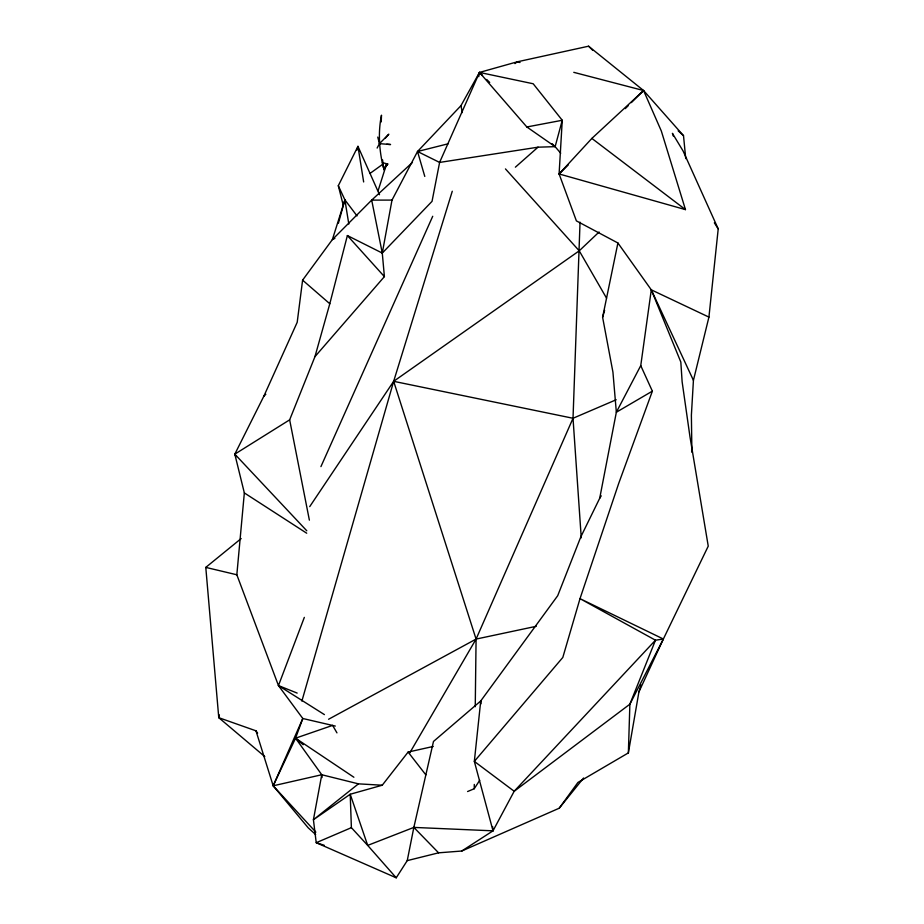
<?xml version="1.0" encoding="UTF-8"?>
<svg xmlns="http://www.w3.org/2000/svg" width="924" height="924" viewBox="0 0 924 924"><rect width="100%" height="100%" fill="white"/><g stroke="black" fill="none" stroke-linecap="round" stroke-linejoin="round"><path stroke-width="1.39" d="M383.391 167.787C379.256 150.577 377.87 132.663 381.485 115.2L381.242 121.91M467.59 791.533L474.231 788.738L474.289 784.418M475.248 706.721L476.079 639.085L393.659 381.323L452.275 191.233M580.041 222.164L573.019 418.272L581.254 537.826M412.439 162.451L371.691 200.115L332.374 239.593L302.598 280.145L297.205 322.28L263.802 396.292L234.812 454.146L244.34 492.919L236.833 574.774L278.459 685.585L302.806 718.502L295.541 738.184L321.76 774.739L313.421 819.738L316.227 842.711L396.234 877.8L407.241 860.625L438.588 852.829L461.746 851.027L559.228 808.211L577.939 782.443L628.366 752.898L629.879 704.192L655.474 640.205L663.363 639.015L708.246 546.142L689.997 436.937L682.131 381.785L680.826 362.058L651.293 289.836L617.913 242.989L576.391 220.882L559.101 173.955L562.254 120.27L533.183 83.761L479.498 72.43L460.949 105.671L417.533 151.501L391.995 200.092L382.282 253.072L384.396 276.623L314.957 356.641L289.651 419.843L309.378 520.143M673.284 136.013L672.418 133.333L683.102 151.016L718.214 228.886L708.927 317.105L693.427 380.353L691.383 415.199L691.903 452.298M407.241 860.625L413.848 827.407L433.483 741.452L480.734 700.958L557.703 595.703L580.78 536.948L599.711 498.244L616.343 412.231L640.748 365.627L651.293 289.836L708.927 317.105M628.366 752.898L638.923 691.891L641.071 685.065M478.736 76.669L479.498 72.43L517.232 61.827L588.565 46.2L643.578 90.54L683.506 135.655L685.735 158.616M640.748 365.627L652.367 391.152L616.343 412.231L612.935 372.141L602.61 317.279L617.913 242.989M219.369 714.887L218.769 717.682L264.784 756.606M314.957 356.641L329.799 303.753L347.378 235.562L382.282 253.072L432.039 201.351L439.605 162.428L479.498 72.43L482.559 75.445M560.718 153.234L555.128 146.662L562.254 120.27L526.842 126.969L479.498 72.43M338.392 223.227L344.895 199.85L338.311 185.701L357.958 146.35L379.51 194.721M301.882 701.073L393.659 381.323L579.232 250.82L599.075 232.016M602.61 317.279L604.619 310.349M356.779 150.335L357.958 146.35L363.652 181.959M357.011 215.893L344.895 199.85L332.374 239.593L334.881 238.392M378.112 190.69L386.301 164.865M652.367 391.152L618.687 483.471L580.006 598.648L562.808 657.461L474.335 761.399L493.012 830.826L461.746 851.027M384.107 170.074L386.105 164.761M324.416 714.61L278.459 685.585L304.331 617.382M616.204 399.746L573.019 418.272L476.079 639.085L409.621 753.141M320.928 466.62L432.721 216.274M638.923 691.891L663.363 639.015L580.006 598.648L655.474 640.205L514.183 791.256L493.012 830.826L413.848 827.407L367.694 845.402L351.386 827.661L350.219 794.247L382.236 785.227L408.108 752.078L433.241 746.453M663.363 639.015L629.879 704.192L514.183 791.256L474.335 761.399L480.734 700.958L481 703.811M377.131 148.059L379.441 143.647L388.819 134.176L385.1 138.438M599.711 498.244L601.247 495.83M474.231 788.738L479.729 780.26M309.725 506.629L393.659 381.323L573.019 418.272M383.818 169.092L387.768 164.033L382.421 162.647M383.934 168.861L387.768 164.033M559.228 808.211L583.575 778.008M559.101 173.955L591.868 138.415L643.578 90.54L661.33 131.023L685.469 209.621L559.101 173.955L568.26 164.911M263.802 396.292L265.823 394.271M625.259 108.628L628.308 105.613M631.358 102.599L643.578 90.54L573.781 72.338M515.373 167.186L538.022 147.182L555.128 146.662L552.055 143.647M257.623 733.113L255.971 730.815L218.769 717.682L205.786 567.394L241.176 538.553M382.236 785.227L358.443 783.852L313.421 819.738L350.219 794.247L367.694 845.402L396.234 877.8M514.98 63.583L517.232 61.827L520.027 62.509M370.201 173.285L382.952 164.114M236.036 456.733L234.812 454.146L289.651 419.843M328.574 719.265L476.079 639.085L536.243 626.299M351.386 827.661L316.227 842.711L324.151 845.229M424.786 176.426L417.533 151.501L448.152 143.786M358.443 783.852L321.76 774.739L273.181 785.804L255.971 730.815M538.022 147.182L439.605 162.428L417.533 151.501M391.995 200.092L371.691 200.115L382.282 253.072M386.775 144.236L390.563 144.525L379.441 143.647L377.766 137.087M379.441 143.647L380.445 143.763M205.786 567.394L236.833 574.774M335.308 726.068L302.806 718.502L273.181 785.804L308.246 827.869L315.662 834.534M278.459 685.585L297.17 693.092M244.34 492.919L306.71 533.217M353.88 777.246L295.541 738.184L273.181 785.804L315.858 832.154M526.842 126.969L555.128 146.662M591.868 138.415L685.469 209.621M303.176 744.732L295.541 738.184L332.628 725.386L336.948 732.871M302.598 280.145L329.799 303.753M678.17 130.827L683.506 135.655M486.648 79.452L489.708 82.467M588.565 46.2L592.63 50.196M413.848 827.407L438.588 852.829M234.812 454.146L306.791 530.792M347.378 235.562L384.396 276.623M505.463 168.919L579.232 250.82L606.56 298.175M408.108 752.078L425.849 774.878M714.344 222.811L718.214 228.886M651.293 289.836L693.427 380.353M338.311 185.701L343.185 205.036M460.949 105.671L462.335 112.578M344.895 199.85L348.81 224.047M382.594 159.944L383.645 167.798M321.76 774.739L322.06 777.569M492.608 826.553L493.012 830.826"/></g></svg>
